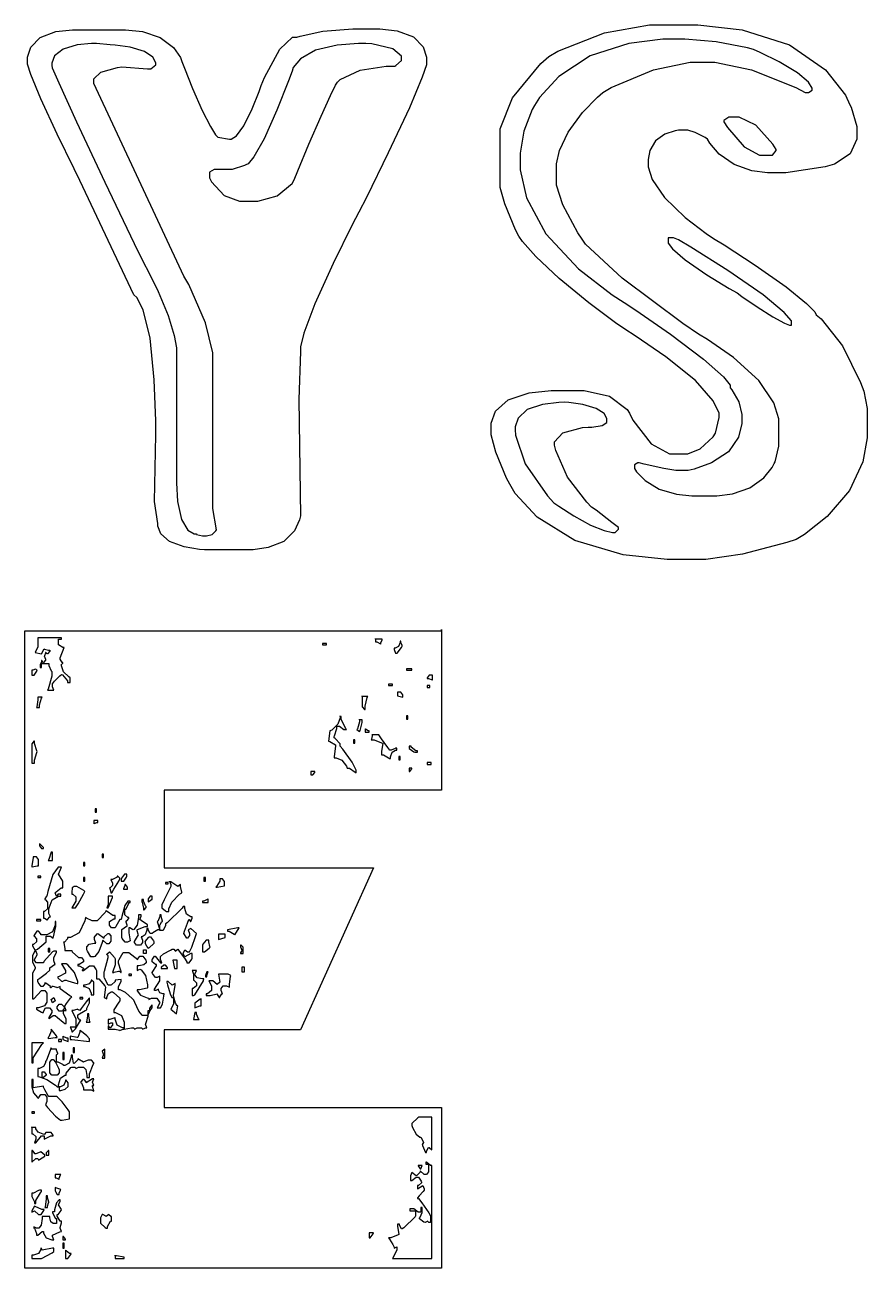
# Model space of a CAD drawing. Extents: x 85 to 270, y 27 to 328.
# Drawn here: x 226.4 to 269.6, y 194.1 to 257.8 of the extents above; entities that cross this region are included whole.
import ezdxf

# ---------------------------------------------------------------- set-up
doc = ezdxf.new("R2010")
doc.units = 0
doc.header["$MEASUREMENT"] = 0

msp = doc.modelspace()

# ---------------------------------------------------------------- linework, layer by layer
at = {"color": 7}
for points in [[(243.769, 257.564), (244.335, 257.564), (244.628, 257.564), (245.511, 257.464), (246.348, 257.163), (246.848, 256.657), (247.015, 256.119), (247.015, 255.94), (247.015, 255.731), (246.796, 255.1), (246.145, 253.529), (245.065, 251.223), (243.939, 248.938), (243.557, 248.179), (243.218, 247.527), (242.24, 245.549), (241.303, 243.479), (240.743, 241.978), (240.558, 241.285), (240.558, 241.053), (240.488, 238.584), (240.558, 232.621), (240.516, 232.424), (240.253, 231.86), (239.707, 231.322), (238.916, 231.001), (238.137, 230.893), (237.878, 230.893), (235.656, 230.893), (235.392, 230.911), (234.61, 231.039), (233.86, 231.313), (233.408, 231.713), (233.256, 232.105), (233.256, 232.234), (233.08, 233.363), (233.15, 236.784), (233.15, 237.487), (233.077, 239.595), (232.864, 241.729), (232.509, 243.18), (232.19, 243.818), (232.022, 243.946), (229.27, 249.803), (228.975, 250.392), (228.107, 252.171), (227.268, 253.983), (226.759, 255.24), (226.59, 255.765), (226.59, 255.94), (226.59, 256.114), (226.748, 256.635), (227.227, 257.131), (228.032, 257.429), (228.881, 257.528), (229.165, 257.528), (231.316, 257.528), (231.603, 257.528), (232.467, 257.429), (233.379, 257.127), (234.054, 256.621), (234.417, 256.097), (234.491, 255.904), (234.623, 255.554), (235.04, 254.51), (235.528, 253.396), (235.955, 252.567), (236.218, 252.148), (236.325, 252.024), (236.926, 251.919), (237.014, 251.919), (237.283, 252.091), (237.67, 252.607), (238.09, 253.467), (238.442, 254.367), (238.548, 254.67), (238.715, 255.084), (239.504, 256.527), (240.162, 257.139), (240.382, 257.139), (240.541, 257.201), (241.705, 257.445), (243.253, 257.564), (243.769, 257.564)], [(259.221, 257.774), (260.174, 257.774), (260.928, 257.774), (263.189, 257.518), (265.62, 256.748), (267.461, 255.469), (268.483, 254.169), (268.71, 253.683), (268.771, 253.551), (269.063, 252.566), (269.063, 252.236), (269.063, 252.166), (269.063, 251.915), (268.719, 251.161), (267.917, 250.64), (267.688, 250.578), (267.44, 250.508), (265.429, 250.19), (264.76, 250.19), (264.492, 250.19), (263.694, 250.297), (262.78, 250.618), (262.016, 251.158), (261.533, 251.714), (261.408, 251.919), (261.293, 251.999), (260.777, 252.268), (260.404, 252.377), (260.28, 252.377), (259.927, 252.377), (259.751, 252.348), (259.237, 252.173), (258.753, 251.827), (258.468, 251.34), (258.374, 250.875), (258.374, 250.719), (258.374, 250.505), (258.585, 249.861), (259.216, 248.925), (260.263, 247.916), (261.348, 247.09), (261.725, 246.838), (262.263, 246.502), (263.861, 245.463), (265.452, 244.352), (266.493, 243.506), (266.911, 243.073), (266.983, 242.923), (267.229, 242.721), (268.332, 241.336), (269.256, 239.457), (269.416, 239.007), (269.592, 238.125), (269.592, 237.031), (269.592, 236.623), (269.367, 235.397), (268.689, 233.923), (267.553, 232.602), (266.38, 231.679), (265.958, 231.422), (265.482, 231.255), (263.211, 230.66), (261.33, 230.4), (260.703, 230.4), (260.103, 230.4), (259.35, 230.4), (257.092, 230.639), (254.622, 231.357), (252.687, 232.558), (251.558, 233.779), (251.284, 234.244), (251.124, 234.553), (250.569, 235.882), (250.332, 236.77), (250.332, 237.067), (250.332, 237.173), (250.332, 237.377), (250.548, 237.987), (251.2, 238.572), (252.28, 238.924), (253.41, 239.043), (253.788, 239.043), (254.67, 239.043), (255.1, 239.043), (256.389, 238.752), (257.306, 238.073), (257.422, 237.878), (257.598, 237.535), (258.536, 236.321), (259.472, 235.796), (259.785, 235.796), (260.21, 235.796), (260.415, 235.796), (261.032, 236.061), (261.699, 236.678), (261.831, 236.854), (262.008, 237.666), (262.008, 237.881), (261.703, 238.522), (260.795, 239.554), (259.284, 240.772), (257.711, 241.846), (257.175, 242.182), (256.705, 242.51), (255.329, 243.532), (253.81, 244.776), (252.615, 245.914), (251.941, 246.673), (251.743, 246.944), (251.583, 247.271), (251.027, 248.616), (250.789, 249.452), (250.789, 249.731), (250.789, 251.919), (250.789, 252.448), (251.419, 254.036), (252.88, 255.8), (253.294, 256.153), (253.744, 256.427), (256.139, 257.374), (258.45, 257.774), (259.221, 257.774)], [(227.824, 255.694), (227.85, 255.579), (228.18, 254.801), (229.089, 252.809), (230.547, 249.721), (232.048, 246.579), (232.551, 245.533), (232.739, 245.186), (233.27, 244.119), (233.79, 242.893), (234.103, 241.858), (234.208, 241.228), (234.208, 241.017), (234.208, 234.633), (234.208, 234.315), (234.273, 233.357), (234.468, 232.442), (234.789, 231.891), (235.121, 231.705), (235.233, 231.705), (235.233, 231.679), (235.549, 231.599), (235.656, 231.599), (235.753, 231.599), (236.047, 231.679), (236.237, 231.863), (236.255, 231.915), (236.079, 233.01), (236.079, 240.454), (236.079, 240.97), (235.708, 242.517), (234.844, 244.475), (234.597, 244.898), (229.975, 254.776), (229.975, 254.882), (229.975, 255.002), (230.341, 255.359), (231.184, 255.597), (231.422, 255.623), (232.727, 255.517), (232.904, 255.517), (233.15, 255.728), (233.15, 255.825), (233.004, 256.112), (232.567, 256.413), (231.84, 256.628), (231.078, 256.735), (230.823, 256.752), (230.117, 256.822), (229.866, 256.822), (229.118, 256.751), (228.402, 256.536), (227.969, 256.183), (227.824, 255.816), (227.824, 255.694)], [(236.854, 250.366), (236.149, 250.366), (235.902, 250.226), (235.902, 249.943), (236.007, 249.741), (236.656, 249.04), (237.44, 248.744), (237.702, 248.744), (238.055, 248.744), (238.384, 248.744), (239.372, 249.014), (240.135, 249.652), (240.242, 249.837), (240.428, 250.293), (240.996, 251.657), (241.617, 253.096), (242.106, 254.158), (242.366, 254.679), (242.465, 254.846), (242.605, 254.978), (243.623, 255.451), (244.951, 255.658), (245.393, 255.658), (245.453, 255.685), (245.746, 255.957), (245.746, 256.046), (245.746, 256.17), (245.291, 256.54), (244.219, 256.796), (243.91, 256.822), (243.543, 256.822), (242.447, 256.737), (241.335, 256.475), (240.566, 256.034), (240.199, 255.583), (240.135, 255.411), (239.948, 254.908), (239.354, 253.406), (238.703, 251.941), (238.176, 251.011), (237.887, 250.657), (237.772, 250.613), (237.692, 250.578), (237.064, 250.366), (236.854, 250.366)], [(251.813, 250.825), (251.813, 250.349), (252.144, 248.921), (253.14, 247.072), (254.803, 245.284), (256.527, 243.946), (257.139, 243.557), (257.74, 243.162), (259.52, 241.933), (261.218, 240.657), (262.234, 239.739), (262.573, 239.323), (262.573, 239.183), (262.669, 239.079), (263.017, 238.47), (263.172, 237.815), (263.172, 237.596), (263.172, 237.362), (263, 236.657), (262.483, 235.904), (261.623, 235.335), (260.727, 235.016), (260.42, 234.95), (259.997, 234.95), (259.792, 234.95), (259.18, 235.052), (258.163, 235.277), (257.917, 235.339), (257.845, 235.339), (257.668, 235.233), (257.668, 235.056), (257.783, 234.885), (258.224, 234.435), (258.943, 233.994), (259.826, 233.732), (260.616, 233.645), (260.879, 233.645), (261.621, 233.645), (261.888, 233.645), (262.691, 233.751), (263.581, 234.064), (264.293, 234.583), (264.723, 235.108), (264.83, 235.303), (264.874, 235.4), (265.077, 236.201), (265.077, 236.467), (265.077, 237.313), (265.077, 237.59), (264.818, 238.419), (264.045, 239.558), (262.755, 240.732), (261.415, 241.661), (260.949, 241.935), (260.146, 242.483), (257.043, 244.793), (255.173, 246.539), (254.988, 246.804), (254.768, 247.13), (254.004, 248.554), (253.683, 249.569), (253.683, 249.907), (253.683, 250.436), (253.683, 250.662), (253.828, 251.336), (254.269, 252.284), (255.007, 253.279), (255.772, 254.074), (256.046, 254.317), (256.487, 254.573), (258.656, 255.478), (260.535, 255.87), (261.162, 255.87), (261.789, 255.87), (263.67, 255.478), (265.941, 254.573), (266.417, 254.317), (266.594, 254.317), (266.77, 254.423), (266.77, 254.526), (266.584, 254.834), (266.025, 255.32), (265.088, 255.878), (264.105, 256.359), (263.772, 256.505), (263.471, 256.594), (261.862, 256.902), (260.251, 257.035), (259.715, 257.035), (259.13, 257.035), (257.379, 256.824), (255.405, 256.188), (253.796, 255.13), (252.807, 254.054), (252.553, 253.647), (252.429, 253.445), (251.998, 252.33), (251.813, 251.201), (251.813, 250.825)], [(262.254, 252.871), (262.254, 252.801), (262.431, 252.519), (263.295, 251.531), (264.076, 251.108), (264.337, 251.108), (264.69, 251.108), (264.75, 251.108), (264.927, 251.346), (264.936, 251.39), (264.768, 251.664), (263.882, 252.629), (263.032, 253.048), (262.749, 253.048), (262.503, 253.048), (262.254, 252.871)], [(259.398, 246.874), (259.398, 246.698), (259.398, 246.601), (259.616, 246.309), (260.274, 245.733), (261.377, 244.977), (262.533, 244.275), (262.926, 244.052), (263.179, 243.869), (263.956, 243.333), (264.768, 242.813), (265.355, 242.5), (265.622, 242.394), (265.712, 242.394), (265.712, 242.465), (265.712, 242.608), (265.348, 243.034), (264.261, 243.942), (262.451, 245.189), (260.563, 246.384), (259.927, 246.768), (259.68, 246.874), (259.398, 246.874)], [(251.567, 237.031), (251.575, 236.766), (252.076, 235.295), (253.214, 233.645), (253.541, 233.292), (253.792, 233.119), (254.566, 232.624), (255.428, 232.15), (256.13, 231.869), (256.544, 231.775), (256.682, 231.775), (256.858, 231.951), (256.858, 232.037), (256.514, 232.292), (255.71, 232.913), (255.481, 233.08), (255.233, 233.328), (254.251, 234.615), (253.638, 235.974), (253.577, 236.255), (253.577, 236.411), (254.004, 236.874), (255.013, 237.147), (255.305, 237.173), (255.483, 237.173), (256.019, 237.249), (256.257, 237.404), (256.257, 237.455), (256.257, 237.526), (256.257, 237.611), (256.118, 237.863), (255.706, 238.131), (255.021, 238.325), (254.309, 238.426), (254.07, 238.442), (253.793, 238.437), (252.964, 238.337), (252.182, 238.069), (251.719, 237.634), (251.567, 237.182), (251.567, 237.031)], [(247.79, 226.8), (247.79, 218.582), (233.575, 218.582), (233.575, 214.595), (244.299, 214.595), (240.558, 206.305), (233.575, 206.305), (233.575, 202.318), (247.79, 202.318), (247.79, 194.098), (226.447, 194.098), (226.447, 226.73), (247.79, 226.73), (247.79, 226.8)], [(227.119, 226.343), (227.119, 225.918), (226.977, 225.637), (227.295, 225.565), (227.435, 225.814), (227.452, 225.796), (227.651, 225.742), (227.718, 225.742), (227.718, 225.698), (227.612, 225.565), (227.578, 225.565), (227.578, 225.583), (227.524, 225.637), (227.506, 225.637), (227.506, 225.593), (227.452, 225.461), (227.435, 225.461), (227.506, 225.285), (227.506, 225.24), (227.4, 225.108), (227.365, 225.108), (227.365, 225.134), (227.312, 225.213), (227.295, 225.213), (227.295, 225.152), (227.233, 224.994), (227.225, 224.966), (227.225, 224.86), (227.295, 224.86), (227.295, 225.072), (227.682, 225.072), (227.682, 224.967), (227.797, 224.685), (227.824, 224.649), (227.824, 224.412), (227.646, 223.759), (227.612, 223.697), (227.93, 223.697), (227.858, 223.873), (227.858, 223.978), (227.858, 224.025), (227.969, 224.164), (228.238, 224.437), (228.317, 224.507), (228.37, 224.491), (228.636, 224.186), (228.636, 224.084), (228.776, 224.084), (228.776, 224.331), (228.696, 224.375), (228.428, 224.645), (228.317, 224.939), (228.317, 225.036), (228.334, 225.036), (228.388, 225.09), (228.388, 225.108), (228.352, 225.108), (228.247, 225.294), (228.247, 225.355), (228.46, 225.884), (228.388, 225.884), (228.177, 226.016), (228.177, 226.06), (228.177, 226.307), (228.317, 226.307), (228.317, 226.377), (227.119, 226.377), (227.119, 226.343)], [(241.689, 226.024), (241.899, 226.024), (241.899, 226.095), (241.689, 226.095), (241.689, 226.024)], [(244.405, 226.343), (244.405, 226.167), (244.475, 226.167), (244.669, 226.078), (244.687, 226.06), (244.687, 226.122), (244.748, 226.281), (244.758, 226.307), (244.405, 226.307), (244.405, 226.343)], [(245.674, 226.201), (245.674, 226.135), (245.594, 225.932), (245.416, 225.848), (245.357, 225.848), (245.357, 225.778), (245.427, 225.601), (245.515, 225.601), (245.736, 225.893), (245.78, 225.954), (245.77, 225.982), (245.71, 226.147), (245.71, 226.201), (245.674, 226.201)], [(226.8, 224.719), (226.8, 224.473), (226.872, 224.473), (226.924, 224.473), (227.065, 224.675), (227.083, 224.719), (227.065, 224.719), (227.013, 224.773), (227.013, 224.79), (226.995, 224.782), (226.848, 224.719), (226.8, 224.719)], [(245.992, 224.719), (246.275, 224.719), (246.275, 224.79), (245.992, 224.79), (245.992, 224.719)], [(247.051, 224.296), (247.121, 224.296), (247.315, 224.236), (247.333, 224.226), (247.333, 224.473), (247.191, 224.473), (247.164, 224.464), (247.051, 224.339), (247.051, 224.296)], [(245.074, 223.944), (245.287, 223.944), (245.287, 224.014), (245.074, 224.014), (245.074, 223.944)], [(245.533, 223.591), (245.533, 223.415), (245.816, 223.344), (245.816, 223.415), (245.816, 223.459), (245.708, 223.591), (245.674, 223.591), (245.533, 223.591)], [(247.051, 223.838), (247.191, 223.838), (247.191, 223.944), (247.051, 223.944), (247.051, 223.838)], [(227.119, 223.344), (227.119, 223.212), (227.057, 222.841), (227.048, 222.815), (227.189, 222.815), (227.189, 222.947), (227.303, 223.282), (227.329, 223.344), (227.119, 223.344)], [(243.733, 223.415), (243.733, 222.885), (243.733, 222.841), (243.84, 222.709), (243.876, 222.709), (243.876, 222.877), (243.989, 223.326), (244.016, 223.379), (243.733, 223.379), (243.733, 223.415)], [(242.605, 222.39), (242.605, 222.282), (242.473, 221.951), (242.164, 221.659), (242.076, 221.615), (242.006, 221.085), (242.066, 221.077), (242.358, 220.9), (242.358, 220.839), (242.288, 220.31), (242.288, 220.24), (242.387, 220.24), (242.689, 220.107), (242.922, 219.799), (242.958, 219.71), (243.072, 219.71), (243.373, 219.508), (243.417, 219.464), (243.417, 219.603), (243.209, 220.019), (242.737, 220.681), (242.605, 220.839), (242.605, 220.945), (242.34, 221.228), (242.288, 221.262), (242.288, 221.332), (242.314, 221.368), (242.429, 221.739), (242.429, 221.861), (242.571, 221.861), (242.781, 221.685), (242.923, 221.685), (242.87, 221.757), (242.641, 222.207), (242.641, 222.356), (242.605, 222.356), (242.605, 222.39)], [(245.992, 222.214), (246.063, 222.214), (246.063, 222.39), (245.992, 222.39), (245.992, 222.214)], [(243.593, 222.214), (243.593, 222.082), (243.479, 221.721), (243.453, 221.685), (243.593, 221.58), (243.619, 221.642), (243.733, 222.046), (243.733, 222.18), (243.593, 222.18), (243.593, 222.214)], [(243.876, 221.721), (243.876, 221.544), (244.086, 221.544), (244.086, 221.615), (244.033, 221.615), (243.902, 221.704), (243.876, 221.721)], [(226.8, 220.909), (226.8, 219.957), (226.942, 219.957), (226.942, 220.107), (227.055, 220.512), (227.083, 220.556), (227.055, 220.6), (226.942, 220.964), (226.942, 221.085), (226.906, 221.085), (226.8, 220.953), (226.8, 220.909)], [(243.276, 220.979), (243.346, 220.979), (243.346, 221.156), (243.276, 221.156), (243.276, 220.979)], [(244.263, 221.438), (244.263, 221.438), (244.201, 221.192), (244.192, 221.156), (244.341, 221.156), (244.712, 221.007), (244.792, 220.979), (244.722, 220.556), (244.722, 220.38), (244.818, 220.38), (245.074, 220.231), (245.11, 220.204), (245.181, 220.204), (245.181, 220.284), (245.259, 220.522), (245.437, 220.627), (245.497, 220.627), (245.497, 220.733), (245.427, 220.733), (245.409, 220.716), (245.211, 220.627), (245.145, 220.627), (245.047, 220.759), (244.712, 221.214), (244.586, 221.404), (244.545, 221.404), (244.263, 221.404), (244.263, 221.438)], [(246.133, 220.839), (246.133, 220.769), (246.133, 220.708), (246.371, 220.54), (246.415, 220.522), (246.556, 220.522), (246.556, 220.592), (246.476, 220.592), (246.239, 220.778), (246.239, 220.839), (246.133, 220.839)], [(245.604, 220.133), (245.674, 220.133), (245.674, 220.31), (245.604, 220.31), (245.604, 220.133)], [(246.133, 219.71), (246.133, 219.534), (246.167, 219.534), (246.275, 219.666), (246.275, 219.71), (246.133, 219.71)], [(247.051, 219.887), (247.261, 219.887), (247.261, 219.993), (247.051, 219.993), (247.051, 219.887)], [(241.088, 219.534), (241.088, 219.358), (241.16, 219.358), (241.194, 219.358), (241.3, 219.49), (241.3, 219.534), (241.088, 219.534)], [(230.047, 217.452), (230.117, 217.452), (230.117, 217.628), (230.047, 217.628), (230.047, 217.452)], [(229.975, 217.029), (229.975, 216.852), (230.002, 216.87), (230.141, 216.922), (230.188, 216.922), (230.188, 217.029), (229.975, 217.029)], [(227.189, 215.83), (227.189, 215.76), (227.197, 215.733), (227.296, 215.583), (227.329, 215.583), (227.401, 215.583), (227.401, 215.645), (227.223, 215.813), (227.189, 215.83)], [(227.788, 215.407), (227.788, 215.407), (227.674, 215.026), (227.648, 214.982), (227.858, 214.982), (227.858, 215.407), (227.788, 215.407)], [(230.4, 215.124), (230.47, 215.124), (230.47, 215.301), (230.4, 215.301), (230.4, 215.124)], [(226.872, 215.124), (226.8, 214.701), (226.8, 214.629), (226.818, 214.647), (227.069, 214.701), (227.153, 214.701), (227.153, 214.982), (227.153, 215.026), (227.047, 215.158), (227.013, 215.158), (226.872, 215.158), (226.872, 215.124)], [(227.471, 212.972), (227.498, 212.963), (227.612, 212.838), (227.612, 212.795), (227.612, 212.549), (227.612, 212.505), (227.453, 212.372), (227.401, 212.372), (227.401, 212.019), (227.453, 212.019), (227.584, 211.931), (227.612, 211.913), (227.612, 211.957), (227.718, 212.09), (227.754, 212.09), (227.682, 212.266), (227.682, 212.442), (227.691, 212.558), (227.85, 212.968), (228.174, 213.148), (228.283, 213.148), (228.283, 213.254), (228.141, 213.254), (228.141, 213.228), (228.087, 213.148), (228.071, 213.148), (228.001, 213.324), (228.045, 213.368), (228.301, 213.571), (228.388, 213.571), (228.388, 213.924), (228.177, 214.277), (228.317, 214.629), (228.247, 214.629), (228.156, 214.629), (227.885, 214.26), (227.622, 213.396), (227.578, 213.148), (227.55, 213.148), (227.471, 213.016), (227.471, 212.972)], [(229.446, 214.701), (229.518, 214.701), (229.518, 214.878), (229.446, 214.878), (229.446, 214.701)], [(227.119, 214.1), (227.259, 214.1), (227.259, 214.172), (227.119, 214.172), (227.119, 214.1)], [(229.446, 213.924), (229.518, 213.924), (229.518, 214.1), (229.446, 214.1), (229.446, 213.924)], [(231.176, 214.172), (231.176, 214.128), (230.936, 213.996), (230.857, 213.996), (230.929, 213.819), (230.929, 213.747), (230.929, 213.703), (230.821, 213.571), (230.787, 213.571), (230.795, 213.545), (230.857, 213.379), (230.857, 213.324), (230.894, 213.324), (231.007, 213.506), (231.254, 213.916), (231.316, 214.03), (231.316, 214.066), (231.21, 214.172), (231.176, 214.172)], [(231.386, 214.03), (231.386, 213.924), (231.458, 213.924), (231.51, 213.924), (231.651, 214.128), (231.669, 214.172), (231.669, 214.277), (231.599, 214.277), (231.545, 214.277), (231.404, 214.074), (231.386, 214.03)], [(235.62, 213.924), (235.692, 213.924), (235.692, 214.1), (235.62, 214.1), (235.62, 213.924)], [(236.431, 214.03), (236.431, 213.925), (236.255, 213.651), (236.221, 213.607), (236.291, 213.607), (236.678, 213.677), (236.678, 213.854), (236.678, 213.898), (236.572, 214.03), (236.538, 214.03), (236.431, 214.03)], [(228.847, 213.254), (228.899, 213.254), (229.059, 213.122), (229.059, 213.078), (229.059, 212.901), (228.847, 212.549), (228.989, 212.549), (229.034, 212.549), (229.173, 212.761), (229.446, 213.254), (229.518, 213.395), (229.474, 213.439), (229.11, 213.643), (228.989, 213.643), (228.968, 213.65), (228.877, 213.568), (228.847, 213.333), (228.847, 213.254)], [(231.563, 213.747), (231.563, 213.687), (231.501, 213.528), (231.492, 213.501), (231.705, 213.501), (231.705, 213.571), (231.705, 213.615), (231.597, 213.747), (231.563, 213.747)], [(233.856, 213.924), (233.928, 213.747), (233.928, 213.643), (233.848, 213.502), (233.577, 212.959), (233.469, 212.704), (233.469, 212.619), (233.469, 212.558), (233.644, 212.39), (233.679, 212.372), (233.821, 212.372), (233.821, 212.492), (233.984, 212.849), (234.375, 213.246), (234.491, 213.324), (234.482, 213.352), (234.421, 213.65), (234.421, 213.747), (234.28, 213.643), (233.928, 213.89), (233.856, 213.89), (233.856, 213.924)], [(233.645, 213.783), (233.785, 213.783), (233.785, 213.854), (233.645, 213.854), (233.645, 213.783)], [(231.069, 211.526), (230.929, 211.526), (230.893, 211.526), (230.787, 211.659), (230.787, 211.703), (230.787, 211.807), (230.787, 211.851), (230.998, 211.983), (231.069, 211.983), (231.069, 212.16), (230.954, 212.16), (230.663, 212.364), (230.61, 212.408), (230.557, 212.32), (230.148, 211.879), (230.011, 211.879), (229.895, 211.879), (229.605, 212.029), (229.552, 212.055), (229.517, 211.879), (229.225, 211.279), (228.783, 211.031), (228.636, 211.031), (228.636, 210.971), (228.476, 210.785), (228.424, 210.785), (228.44, 210.759), (228.494, 210.461), (228.494, 210.362), (228.847, 210.362), (228.873, 210.301), (229.197, 210.009), (229.306, 210.009), (229.34, 210.009), (229.446, 209.877), (229.446, 209.833), (229.446, 209.788), (229.235, 209.656), (229.165, 209.656), (229.165, 209.586), (229.235, 209.586), (229.446, 209.454), (229.446, 209.41), (229.428, 209.41), (229.376, 209.356), (229.376, 209.338), (229.446, 209.338), (229.765, 209.586), (229.905, 209.586), (229.957, 209.586), (230.099, 209.382), (230.117, 209.338), (230.117, 208.915), (230.232, 208.915), (230.54, 208.563), (230.576, 208.492), (230.504, 207.963), (230.646, 207.892), (230.646, 207.957), (230.721, 208.148), (230.876, 208.245), (230.929, 208.245), (230.989, 208.219), (231.307, 207.928), (231.316, 207.892), (231.316, 207.786), (231.262, 207.725), (230.999, 207.322), (230.999, 207.187), (231.098, 207.187), (231.396, 207.032), (231.528, 206.699), (231.528, 206.587), (231.528, 206.339), (231.915, 206.411), (231.987, 206.411), (232.004, 206.411), (232.058, 206.357), (232.058, 206.339), (232.198, 206.411), (232.41, 206.411), (232.427, 206.411), (232.481, 206.357), (232.481, 206.339), (232.507, 206.357), (232.646, 206.411), (232.693, 206.411), (232.621, 206.587), (232.647, 206.631), (232.763, 206.995), (232.763, 207.117), (232.763, 207.293), (232.833, 207.293), (232.833, 207.231), (232.727, 207.045), (232.693, 207.045), (232.481, 207.045), (232.453, 207.054), (232.29, 207.263), (232.074, 207.699), (232.022, 207.822), (231.942, 207.91), (231.594, 208.219), (231.333, 208.351), (231.246, 208.351), (231.246, 208.528), (231.386, 208.774), (231.386, 208.88), (231.069, 208.844), (231.069, 208.784), (230.892, 208.616), (230.857, 208.598), (230.787, 208.598), (230.715, 208.598), (230.531, 208.951), (230.504, 209.021), (230.504, 209.267), (230.522, 209.303), (230.707, 210.009), (230.717, 210.115), (230.699, 210.115), (230.646, 210.169), (230.646, 210.185), (230.787, 210.292), (230.787, 210.292), (231.042, 210), (231.069, 209.939), (231.069, 209.762), (231.069, 209.63), (230.955, 209.287), (230.929, 209.233), (230.999, 209.233), (231.016, 209.251), (231.24, 209.303), (231.316, 209.303), (231.316, 209.287), (231.369, 209.233), (231.386, 209.233), (231.386, 209.303), (231.36, 209.348), (231.246, 209.711), (231.246, 209.833), (231.28, 209.904), (231.491, 210.256), (231.563, 210.256), (231.775, 210.256), (232.234, 209.903), (232.234, 209.947), (232.339, 210.079), (232.374, 210.079), (232.445, 210.079), (232.497, 210.079), (232.639, 209.877), (232.657, 209.833), (232.657, 209.762), (232.657, 209.731), (232.547, 209.635), (232.285, 209.586), (232.198, 209.586), (232.198, 209.338), (232.34, 209.41), (232.4, 209.383), (232.625, 209.092), (232.727, 208.616), (232.727, 208.456), (232.709, 208.439), (232.325, 208.351), (232.198, 208.351), (232.206, 208.299), (232.379, 208.087), (232.709, 207.945), (232.797, 207.927), (232.797, 207.856), (232.94, 207.927), (233.15, 207.927), (233.203, 207.927), (233.345, 207.724), (233.363, 207.68), (233.222, 207.433), (233.363, 207.433), (233.396, 207.433), (233.495, 207.615), (233.565, 208.025), (233.575, 208.139), (233.518, 208.139), (233.353, 208.197), (233.292, 208.339), (233.292, 208.385), (233.15, 208.315), (233.08, 208.315), (233.08, 208.385), (233.363, 208.808), (233.363, 209.057), (233.222, 208.985), (233.186, 208.985), (233.132, 208.985), (232.992, 209.189), (232.974, 209.233), (233.186, 209.586), (233.186, 209.656), (233.132, 209.656), (232.974, 209.788), (232.974, 209.833), (232.974, 209.903), (232.982, 209.93), (233.081, 210.079), (233.116, 210.079), (233.398, 209.726), (233.469, 209.726), (233.398, 209.903), (233.398, 210.009), (233.398, 210.056), (233.551, 210.195), (233.9, 210.388), (233.998, 210.432), (234.068, 210.432), (234.085, 210.432), (234.138, 210.353), (234.138, 210.326), (234.28, 210.432), (234.359, 210.336), (234.628, 209.974), (234.738, 209.788), (234.738, 209.726), (234.81, 209.726), (234.862, 209.726), (235.002, 209.929), (235.02, 209.973), (235.02, 210.22), (234.95, 210.22), (234.633, 210.043), (234.561, 210.22), (234.633, 210.396), (234.774, 210.292), (234.844, 210.292), (234.883, 210.292), (234.998, 210.53), (235.188, 211.085), (235.233, 211.244), (234.95, 211.49), (234.81, 211.42), (234.88, 211.244), (234.88, 211.173), (234.88, 211.129), (234.772, 210.997), (234.738, 210.997), (234.597, 211.244), (234.632, 211.359), (234.778, 211.769), (234.854, 211.949), (234.88, 211.949), (234.88, 211.923), (234.932, 211.843), (234.95, 211.843), (235.02, 212.019), (235.02, 212.09), (234.949, 212.09), (234.734, 212.222), (234.633, 212.52), (234.633, 212.619), (234.561, 212.619), (234.508, 212.531), (233.741, 211.791), (233.645, 211.737), (233.645, 211.649), (233.537, 211.384), (233.503, 211.384), (233.363, 211.384), (233.363, 211.667), (233.371, 211.694), (233.47, 211.843), (233.503, 211.843), (233.493, 211.871), (233.433, 212.115), (233.433, 212.196), (233.363, 212.196), (233.363, 212.108), (233.256, 211.843), (233.222, 211.843), (233.363, 211.42), (233.265, 211.42), (233.008, 211.271), (232.974, 211.244), (232.904, 211.244), (232.868, 211.244), (232.763, 211.43), (232.763, 211.49), (232.693, 211.49), (232.693, 211.412), (232.617, 211.173), (232.461, 211.067), (232.41, 211.067), (232.481, 210.891), (232.481, 210.821), (232.481, 210.777), (232.374, 210.644), (232.34, 210.644), (232.198, 210.644), (232.162, 210.644), (232.058, 210.777), (232.058, 210.821), (232.268, 211.173), (232.259, 211.2), (232.198, 211.365), (232.198, 211.42), (232.224, 211.448), (232.601, 211.596), (232.727, 211.596), (232.727, 211.685), (232.4, 211.905), (232.34, 211.949), (232.41, 212.126), (232.41, 212.196), (232.268, 212.196), (232.268, 212.064), (232.194, 211.662), (232.031, 211.438), (231.987, 211.42), (231.96, 211.438), (231.821, 211.526), (231.775, 211.526), (231.775, 211.278), (231.845, 210.855), (231.705, 210.785), (231.635, 210.785), (231.581, 210.785), (231.439, 210.987), (231.422, 211.031), (231.422, 211.384), (231.422, 211.446), (231.661, 211.605), (231.705, 211.631), (231.695, 211.659), (231.635, 211.824), (231.635, 211.879), (231.669, 211.879), (231.775, 212.011), (231.775, 212.055), (231.721, 212.055), (231.563, 212.188), (231.563, 212.232), (231.563, 212.478), (231.615, 212.478), (231.765, 212.771), (231.775, 212.831), (231.845, 212.831), (231.845, 212.901), (231.775, 212.901), (231.723, 212.901), (231.567, 212.664), (231.413, 212.109), (231.386, 211.949), (231.307, 211.949), (231.104, 211.596), (231.069, 211.526)], [(230.717, 213.148), (230.717, 212.725), (230.646, 212.549), (230.717, 212.549), (230.929, 213.078), (230.929, 213.148), (230.717, 213.148)], [(232.445, 212.972), (232.445, 212.865), (232.453, 212.839), (232.517, 212.542), (232.517, 212.442), (232.551, 212.442), (232.657, 212.575), (232.657, 212.619), (232.629, 212.655), (232.517, 212.893), (232.517, 212.972), (232.445, 212.972)], [(232.763, 212.972), (232.763, 212.865), (232.789, 212.883), (232.927, 212.972), (232.974, 212.972), (232.974, 213.148), (232.904, 213.148), (232.868, 213.148), (232.763, 213.016), (232.763, 212.972)], [(235.549, 212.901), (235.549, 212.831), (235.832, 212.831), (235.832, 213.008), (235.814, 212.991), (235.616, 212.901), (235.549, 212.901)], [(228.001, 211.773), (228.001, 211.659), (227.868, 211.315), (227.571, 211.173), (227.471, 211.173), (227.259, 211.173), (227.259, 211.218), (227.153, 211.35), (227.119, 211.35), (227.065, 211.35), (226.923, 211.146), (226.906, 211.102), (226.932, 211.093), (227.048, 210.968), (227.048, 210.925), (227.048, 210.855), (227.048, 210.811), (226.888, 210.679), (226.836, 210.679), (226.836, 210.608), (226.977, 210.362), (226.836, 210.115), (226.836, 209.762), (226.977, 209.514), (226.977, 209.444), (226.836, 209.197), (226.836, 207.892), (226.906, 207.892), (227.295, 208.315), (227.435, 208.315), (227.47, 208.315), (227.578, 208.183), (227.578, 208.139), (227.578, 207.786), (227.578, 207.723), (227.445, 207.531), (227.148, 207.433), (227.048, 207.433), (227.048, 207.363), (227.048, 207.363), (227.303, 207.214), (227.329, 207.187), (227.401, 207.187), (227.401, 207.249), (227.506, 207.433), (227.542, 207.433), (227.682, 207.433), (227.709, 207.425), (227.824, 207.3), (227.824, 207.257), (227.824, 207.187), (227.682, 206.94), (227.682, 206.868), (227.709, 206.896), (227.9, 207.045), (227.965, 207.045), (228.003, 207.045), (228.123, 206.94), (228.414, 206.693), (228.494, 206.622), (228.564, 206.622), (228.564, 206.868), (228.424, 207.117), (228.424, 207.293), (228.564, 207.293), (228.494, 207.469), (228.494, 207.516), (228.577, 207.655), (228.785, 207.928), (228.847, 207.998), (228.749, 208.043), (228.247, 208.406), (228.247, 208.528), (228.107, 208.456), (228.089, 208.474), (227.89, 208.528), (227.824, 208.528), (227.824, 208.51), (227.77, 208.456), (227.754, 208.456), (227.754, 208.518), (227.516, 208.686), (227.471, 208.704), (227.471, 208.66), (227.364, 208.528), (227.329, 208.528), (227.276, 208.528), (227.135, 208.73), (227.119, 208.774), (227.119, 208.88), (227.215, 208.942), (227.562, 209.199), (227.718, 209.357), (227.718, 209.41), (227.718, 209.471), (227.957, 209.648), (228.001, 209.656), (227.93, 209.833), (227.93, 210.009), (228.071, 210.256), (228.071, 210.326), (227.93, 210.326), (227.868, 210.3), (227.427, 209.798), (227.401, 209.726), (227.083, 209.726), (227.047, 209.726), (226.942, 209.859), (226.942, 209.903), (227.083, 210.149), (227.073, 210.177), (227.013, 210.342), (227.013, 210.396), (227.101, 210.44), (227.542, 210.804), (227.542, 210.925), (227.542, 211.102), (227.754, 211.102), (227.894, 210.997), (228.035, 211.596), (228.035, 211.843), (228.001, 211.843), (228.001, 211.773)], [(227.048, 211.879), (227.259, 211.879), (227.259, 211.949), (227.048, 211.949), (227.048, 211.879)], [(236.82, 211.42), (236.82, 211.35), (236.916, 211.35), (237.171, 211.2), (237.207, 211.173), (237.419, 211.526), (237.349, 211.526), (236.82, 211.42)], [(230.188, 211.244), (230.504, 210.997), (230.504, 211.059), (230.681, 211.227), (230.717, 211.244), (230.743, 211.235), (230.857, 211.11), (230.857, 211.067), (230.857, 210.891), (230.857, 210.847), (230.751, 210.715), (230.717, 210.715), (230.646, 210.715), (230.434, 210.891), (230.407, 210.768), (230.244, 210.309), (230.028, 210.061), (229.975, 210.043), (229.905, 210.043), (229.833, 210.043), (229.649, 210.336), (229.622, 210.396), (229.622, 210.502), (229.622, 210.55), (229.733, 210.692), (229.993, 210.749), (230.081, 210.749), (230.011, 210.925), (230.011, 211.031), (230.005, 211.037), (230.152, 211.227), (230.188, 211.244)], [(232.833, 211.067), (232.886, 211.067), (233.028, 210.865), (233.046, 210.821), (233.046, 210.733), (232.807, 210.504), (232.763, 210.468), (232.621, 210.715), (232.621, 210.785), (232.611, 210.821), (232.789, 211.051), (232.833, 211.067)], [(235.549, 210.644), (235.549, 210.292), (235.646, 210.292), (235.884, 210.494), (235.938, 210.538), (235.92, 210.566), (235.868, 210.809), (235.868, 210.891), (235.796, 210.891), (235.734, 210.891), (235.566, 210.688), (235.549, 210.644)], [(236.361, 211.173), (236.361, 210.925), (236.714, 211.031), (236.714, 211.208), (236.361, 211.208), (236.361, 211.173)], [(227.648, 210.292), (227.718, 210.292), (227.718, 210.468), (227.648, 210.468), (227.648, 210.292)], [(232.517, 210.396), (232.657, 210.396), (232.657, 210.22), (232.517, 210.22), (232.517, 210.396)], [(237.49, 210.644), (237.49, 210.572), (237.498, 210.546), (237.56, 210.381), (237.56, 210.326), (237.542, 210.326), (237.49, 210.247), (237.49, 210.22), (237.632, 210.22), (237.632, 210.502), (237.632, 210.538), (237.524, 210.644), (237.49, 210.644)], [(228.317, 209.69), (228.53, 209.338), (228.53, 209.267), (228.53, 209.207), (228.202, 209.03), (228.141, 209.021), (228.141, 208.96), (228.317, 208.802), (228.353, 208.774), (228.494, 208.844), (228.564, 208.844), (228.652, 208.818), (228.983, 208.718), (229.12, 208.668), (229.165, 208.668), (229.155, 208.774), (228.983, 209.246), (228.652, 209.63), (228.564, 209.69), (228.317, 209.69)], [(233.433, 209.444), (233.751, 209.444), (233.751, 209.488), (233.644, 209.62), (233.609, 209.62), (233.573, 209.612), (233.433, 209.487), (233.433, 209.444)], [(234.032, 209.867), (234.104, 209.444), (234.244, 209.444), (234.244, 209.867), (234.032, 209.867)], [(237.56, 209.267), (237.702, 209.267), (237.702, 209.514), (237.56, 209.514), (237.56, 209.267)], [(231.775, 209.091), (231.915, 209.091), (231.915, 209.161), (231.775, 209.161), (231.775, 209.091)], [(235.02, 209.338), (235.029, 209.312), (235.09, 209.146), (235.09, 209.091), (235.09, 208.844), (235.117, 208.836), (235.233, 208.711), (235.233, 208.668), (235.233, 208.598), (235.233, 208.554), (235.073, 208.421), (235.02, 208.421), (235.02, 208.069), (235.09, 208.069), (235.152, 208.104), (235.593, 208.81), (235.62, 208.915), (235.531, 208.915), (235.271, 208.972), (235.162, 209.115), (235.162, 209.161), (235.233, 209.338), (235.02, 209.338)], [(235.762, 209.267), (235.692, 209.091), (235.692, 209.021), (235.762, 209.021), (235.762, 209.083), (235.822, 209.241), (235.832, 209.267), (235.762, 209.267)], [(236.361, 209.161), (236.431, 208.738), (236.291, 208.632), (236.079, 208.808), (235.868, 208.808), (236.008, 208.562), (236.008, 208.385), (236.008, 208.325), (235.796, 208.139), (235.726, 208.139), (235.726, 208.069), (235.938, 208.069), (236.291, 208.139), (236.299, 208.113), (236.398, 207.963), (236.431, 207.963), (236.44, 207.99), (236.539, 208.139), (236.573, 208.139), (236.502, 208.315), (236.502, 208.385), (236.51, 208.413), (236.609, 208.562), (236.644, 208.562), (236.784, 208.562), (236.926, 208.492), (236.926, 208.642), (236.987, 209.039), (236.996, 209.091), (236.854, 209.161), (236.361, 209.161)], [(229.835, 208.844), (229.835, 208.798), (229.733, 208.656), (229.518, 208.598), (229.446, 208.598), (229.446, 208.528), (229.518, 208.528), (229.733, 208.421), (229.835, 208.183), (229.835, 208.103), (229.975, 208.103), (229.975, 208.704), (229.975, 208.74), (229.869, 208.844), (229.835, 208.844)], [(233.715, 208.738), (233.75, 208.606), (233.896, 208.153), (233.972, 207.963), (233.998, 207.963), (234.068, 207.963), (234.068, 207.61), (233.928, 207.363), (234.208, 207.117), (234.28, 207.54), (234.25, 207.54), (234.16, 207.672), (234.076, 207.981), (234.068, 208.069), (234.138, 208.598), (234.138, 208.668), (233.998, 208.598), (233.785, 208.774), (233.715, 208.774), (233.715, 208.738)], [(227.93, 207.963), (228.001, 207.786), (227.858, 207.68), (227.788, 207.856), (227.93, 207.963)], [(228.247, 207.61), (228.317, 207.61), (228.344, 207.602), (228.46, 207.476), (228.46, 207.433), (228.46, 207.389), (228.352, 207.257), (228.317, 207.257), (228.247, 207.257), (228.211, 207.257), (228.107, 207.389), (228.107, 207.433), (228.107, 207.477), (228.211, 207.61), (228.247, 207.61)], [(229.27, 207.293), (229.129, 207.363), (229.111, 207.347), (228.913, 207.293), (228.847, 207.293), (229.059, 206.868), (229.059, 206.445), (228.776, 206.445), (228.785, 206.419), (228.847, 206.254), (228.847, 206.199), (228.894, 206.199), (229.035, 206.354), (229.252, 206.702), (229.306, 206.798), (229.27, 206.798), (229.165, 206.93), (229.165, 206.974), (229.165, 207.063), (229.543, 207.301), (229.622, 207.327), (229.622, 207.415), (229.737, 207.646), (229.765, 207.68), (229.765, 207.927), (229.747, 207.918), (229.582, 207.742), (229.332, 207.391), (229.27, 207.293)], [(229.27, 207.892), (229.412, 207.892), (229.412, 207.963), (229.27, 207.963), (229.27, 207.892)], [(235.162, 207.61), (235.162, 207.433), (235.188, 207.451), (235.406, 207.54), (235.479, 207.54), (235.479, 207.892), (235.426, 207.866), (235.162, 207.675), (235.162, 207.61)], [(229.658, 207.117), (229.658, 207.01), (229.596, 206.71), (229.588, 206.692), (229.799, 206.692), (229.781, 206.72), (229.729, 207.017), (229.729, 207.117), (229.658, 207.117)], [(232.833, 207.363), (232.833, 207.293), (232.868, 207.293), (232.974, 207.425), (232.974, 207.469), (232.974, 207.574), (232.948, 207.566), (232.833, 207.414), (232.833, 207.363)], [(235.162, 207.187), (235.09, 206.834), (235.373, 206.834), (235.345, 206.87), (235.233, 207.108), (235.233, 207.187), (235.162, 207.187)], [(227.788, 206.339), (227.788, 206.235), (227.674, 205.952), (227.648, 205.916), (227.648, 205.846), (227.664, 205.864), (227.995, 205.916), (228.107, 205.916), (228.071, 205.988), (227.788, 206.339), (227.788, 206.339)], [(230.717, 206.834), (230.717, 206.587), (230.857, 206.658), (230.929, 206.658), (230.929, 206.587), (230.929, 206.543), (230.821, 206.411), (230.787, 206.411), (230.787, 206.437), (230.733, 206.515), (230.717, 206.515), (230.717, 206.339), (230.999, 206.339), (231.078, 206.339), (231.289, 206.279), (231.316, 206.269), (231.342, 206.287), (231.482, 206.339), (231.528, 206.339), (231.528, 206.411), (231.44, 206.411), (231.178, 206.543), (231.069, 206.841), (231.069, 206.94), (231.051, 206.922), (230.799, 206.834), (230.717, 206.834)], [(228.177, 205.705), (228.317, 205.705), (228.317, 205.81), (228.177, 205.81), (228.177, 205.705)], [(228.388, 205.986), (228.388, 205.81), (228.67, 205.705), (228.67, 205.882), (228.599, 205.882), (228.406, 205.97), (228.388, 205.986)], [(229.27, 206.269), (229.27, 206.181), (229.164, 205.916), (229.129, 205.916), (228.776, 205.986), (228.776, 205.81), (228.847, 205.81), (229.765, 205.705), (229.765, 205.81), (229.755, 205.838), (229.622, 206), (229.348, 206.217), (229.27, 206.269)], [(226.8, 205.633), (226.8, 204.611), (226.872, 204.611), (226.872, 204.868), (227.313, 205.555), (227.401, 205.633), (226.8, 205.633)], [(227.788, 205.387), (227.788, 205.387), (227.55, 204.753), (227.506, 204.681), (227.506, 204.618), (227.404, 204.427), (227.189, 204.329), (227.119, 204.329), (227.119, 203.906), (227.189, 203.897), (227.572, 203.761), (228.009, 203.465), (228.107, 203.376), (228.177, 203.376), (228.177, 203.492), (228.278, 203.835), (228.492, 203.976), (228.564, 203.976), (228.564, 204.082), (228.802, 204.373), (228.847, 204.399), (228.989, 204.399), (229.005, 204.399), (229.059, 204.347), (229.059, 204.329), (229.199, 204.399), (229.412, 204.399), (229.45, 204.399), (229.569, 204.266), (229.622, 203.969), (229.622, 203.87), (229.765, 203.87), (229.765, 204.046), (229.939, 204.531), (229.975, 204.575), (229.975, 204.619), (229.869, 204.752), (229.835, 204.752), (229.765, 204.752), (229.684, 204.752), (229.472, 204.665), (229.446, 204.647), (229.165, 204.823), (229.165, 204.761), (228.987, 204.593), (228.953, 204.575), (228.935, 204.603), (228.883, 204.9), (228.883, 205), (228.812, 205), (228.812, 204.9), (228.71, 204.603), (228.495, 204.471), (228.424, 204.471), (228.424, 204.515), (228.159, 204.647), (228.071, 204.647), (228.071, 205), (228.071, 205.018), (228.123, 205.07), (228.141, 205.07), (228.132, 205.098), (228.071, 205.263), (228.071, 205.317), (227.788, 205.317), (227.788, 205.387)], [(228.388, 204.788), (228.46, 204.788), (228.46, 205.14), (228.388, 205.14), (228.388, 204.788)], [(228.917, 205.14), (228.989, 205.14), (228.989, 205.387), (228.917, 205.387), (228.917, 205.14)], [(230.4, 205.21), (230.47, 205.034), (230.4, 204.858), (230.54, 204.858), (230.54, 205.317), (230.4, 205.21)], [(227.858, 204.788), (227.896, 204.788), (228.009, 204.655), (228.176, 204.347), (228.211, 204.258), (228.211, 204.152), (228.211, 204.108), (228.105, 203.976), (228.071, 203.976), (227.858, 203.976), (227.823, 203.976), (227.718, 204.108), (227.718, 204.152), (227.718, 204.611), (227.718, 204.655), (227.823, 204.788), (227.858, 204.788)], [(226.8, 203.729), (226.8, 203.483), (226.8, 203.379), (226.883, 203.068), (227.091, 202.839), (227.153, 202.811), (227.161, 202.839), (227.261, 202.988), (227.295, 202.988), (227.435, 202.988), (227.47, 202.988), (227.578, 202.855), (227.578, 202.811), (227.578, 202.635), (227.506, 202.458), (227.602, 202.326), (228.009, 201.873), (228.267, 201.683), (228.353, 201.683), (228.74, 201.753), (228.74, 202.106), (228.67, 202.212), (228.366, 202.614), (228.115, 202.857), (228.071, 202.883), (227.682, 202.883), (227.628, 202.953), (227.462, 203.226), (227.401, 203.367), (227.401, 203.412), (226.872, 203.34), (226.872, 203.765), (226.8, 203.765), (226.8, 203.729)], [(227.329, 204.152), (227.401, 204.152), (227.435, 204.152), (227.542, 204.02), (227.542, 203.976), (227.401, 203.87), (227.329, 203.87), (227.329, 204.152)], [(229.588, 203.589), (229.588, 203.633), (229.481, 203.765), (229.446, 203.765), (229.41, 203.765), (229.306, 203.633), (229.306, 203.589), (229.34, 203.589), (229.446, 203.324), (229.446, 203.236), (229.835, 203.236), (229.975, 203.164), (229.975, 203.2), (229.966, 203.228), (229.905, 203.393), (229.905, 203.447), (229.975, 203.447), (229.905, 203.623), (229.975, 203.799), (229.905, 203.799), (229.588, 203.589)], [(228.53, 203.729), (228.53, 203.666), (228.45, 203.474), (228.27, 203.376), (228.211, 203.376), (228.211, 203.2), (228.288, 203.2), (228.52, 203.258), (228.661, 203.402), (228.67, 203.447), (228.67, 203.553), (228.67, 203.597), (228.564, 203.729), (228.53, 203.729)], [(226.8, 202.035), (226.942, 202.035), (226.942, 202.106), (226.8, 202.106), (226.8, 202.035)], [(226.8, 201.33), (226.8, 200.977), (226.853, 200.977), (227.013, 200.845), (227.013, 200.801), (227.013, 200.695), (226.942, 200.518), (227.013, 200.518), (227.295, 200.871), (227.435, 200.871), (227.435, 200.695), (227.462, 200.722), (227.785, 200.871), (227.894, 200.871), (227.894, 200.915), (227.788, 201.047), (227.754, 201.047), (227.542, 201.047), (227.524, 201.047), (227.471, 200.969), (227.471, 200.943), (227.391, 200.952), (227.122, 201.067), (227.013, 201.239), (227.013, 201.296), (226.8, 201.296), (226.8, 201.33)], [(246.275, 201.4), (246.309, 201.304), (246.49, 200.957), (246.672, 200.801), (246.732, 200.801), (246.874, 200.554), (246.874, 200.528), (246.82, 200.448), (246.804, 200.448), (246.82, 200.378), (246.965, 200.025), (247.015, 200.025), (247.015, 200.087), (247.121, 200.272), (247.157, 200.272), (247.297, 200.165), (247.297, 201.825), (246.628, 201.825), (246.574, 201.798), (246.275, 201.501), (246.275, 201.4)], [(226.8, 200.131), (226.8, 199.532), (227.013, 199.708), (227.083, 199.708), (227.099, 199.708), (227.153, 199.654), (227.153, 199.636), (227.205, 199.654), (227.471, 199.828), (227.471, 199.885), (227.259, 200.061), (227.232, 200.043), (227.014, 199.955), (226.942, 199.955), (226.942, 199.999), (226.835, 200.131), (226.8, 200.131)], [(227.542, 199.955), (227.542, 199.885), (227.682, 199.885), (227.682, 200.131), (227.664, 200.123), (227.542, 199.997), (227.542, 199.955)], [(246.98, 199.496), (246.98, 199.426), (247.121, 199.426), (247.121, 199.073), (247.121, 199.029), (247.015, 198.896), (246.98, 198.896), (246.908, 198.896), (246.698, 199.073), (246.698, 199.012), (246.52, 198.844), (246.485, 198.826), (246.275, 199.003), (246.203, 198.826), (246.203, 198.578), (246.275, 198.578), (246.485, 198.754), (246.556, 198.754), (246.608, 198.754), (246.75, 198.552), (246.768, 198.508), (246.768, 198.464), (246.608, 198.331), (246.556, 198.331), (246.556, 198.155), (246.838, 198.331), (246.908, 198.155), (246.908, 198.085), (246.847, 198.024), (246.639, 197.794), (246.556, 197.695), (246.556, 197.662), (246.612, 197.662), (246.786, 197.447), (247.139, 196.93), (247.227, 196.78), (247.227, 196.427), (247.157, 196.427), (247.139, 196.427), (247.085, 196.481), (247.085, 196.497), (246.944, 196.427), (246.891, 196.445), (246.662, 196.617), (246.662, 196.674), (246.688, 196.71), (246.804, 196.948), (246.804, 197.026), (246.804, 197.203), (246.732, 197.203), (246.732, 196.956), (246.592, 196.956), (246.379, 197.133), (246.169, 197.133), (246.169, 197.026), (246.451, 197.026), (246.451, 196.78), (246.433, 196.719), (245.868, 196.162), (245.78, 196.108), (245.744, 196.108), (245.64, 196.295), (245.64, 196.357), (245.533, 196.357), (245.533, 196.251), (245.604, 195.828), (245.568, 195.801), (245.197, 195.651), (245.074, 195.651), (245.127, 195.581), (245.295, 195.308), (245.357, 195.169), (245.357, 195.122), (245.497, 195.192), (245.497, 195.016), (245.287, 194.593), (247.297, 194.593), (247.297, 199.355), (247.226, 199.355), (247.041, 199.505), (247.015, 199.532), (246.98, 199.532), (246.98, 199.496)], [(246.592, 199.355), (246.6, 199.329), (246.699, 199.179), (246.732, 199.179), (246.804, 199.355), (246.592, 199.355)], [(228.001, 198.896), (228.001, 198.72), (228.053, 198.72), (228.194, 198.659), (228.211, 198.65), (228.211, 198.712), (228.273, 198.87), (228.283, 198.896), (228.001, 198.896)], [(226.8, 197.944), (226.8, 197.768), (226.827, 197.733), (226.942, 197.495), (226.942, 197.415), (227.013, 197.415), (227.013, 197.565), (227.251, 197.962), (227.295, 198.015), (227.295, 198.085), (227.189, 198.085), (227.153, 198.068), (226.888, 197.944), (226.8, 197.944)], [(228.001, 198.225), (228.001, 198.049), (228.009, 198.023), (228.108, 197.872), (228.141, 197.872), (228.211, 197.872), (228.211, 197.934), (228.273, 198.094), (228.283, 198.121), (228.283, 198.121), (228.027, 198.209), (228.001, 198.225)], [(227.858, 196.99), (227.867, 196.938), (228.02, 196.638), (228.071, 196.638), (228.071, 196.391), (227.93, 196.391), (227.893, 196.391), (227.784, 196.475), (227.718, 196.678), (227.718, 196.744), (227.329, 196.744), (227.329, 196.634), (227.276, 196.3), (227.157, 196.144), (227.119, 196.144), (227.048, 196.144), (226.906, 196.215), (226.906, 196.144), (226.941, 196.144), (227.048, 195.88), (227.048, 195.792), (227.119, 195.792), (227.329, 195.968), (227.401, 195.968), (227.401, 195.889), (227.534, 195.651), (227.831, 195.545), (227.93, 195.545), (227.858, 195.721), (227.858, 195.784), (228.238, 195.951), (228.317, 195.968), (228.247, 196.144), (228.264, 196.172), (228.317, 196.416), (228.317, 196.497), (228.264, 196.497), (228.107, 196.762), (228.107, 196.85), (228.159, 196.85), (228.299, 197.052), (228.317, 197.097), (228.177, 197.343), (228.185, 197.371), (228.247, 197.536), (228.247, 197.592), (228.202, 197.592), (228.067, 197.437), (227.973, 197.088), (227.965, 196.99), (227.858, 196.99)], [(227.542, 197.802), (227.542, 197.653), (227.48, 197.221), (227.471, 197.203), (227.612, 197.203), (227.612, 197.265), (227.664, 197.449), (227.682, 197.449), (227.673, 197.477), (227.612, 197.721), (227.612, 197.802), (227.542, 197.802)], [(226.942, 197.273), (226.8, 197.026), (226.8, 196.956), (226.942, 197.026), (227.153, 196.85), (227.225, 196.85), (227.277, 196.85), (227.417, 197.052), (227.435, 197.097), (227.312, 197.097), (226.977, 197.247), (226.942, 197.273)], [(230.4, 196.85), (230.328, 196.674), (230.328, 196.497), (230.328, 196.409), (230.566, 196.18), (230.61, 196.144), (230.681, 196.144), (230.681, 196.233), (230.839, 196.497), (230.893, 196.497), (230.893, 196.744), (230.857, 196.744), (230.753, 196.824), (230.753, 196.85), (230.61, 196.744), (230.592, 196.762), (230.448, 196.85), (230.4, 196.85)], [(228.388, 195.721), (228.388, 195.545), (228.53, 195.545), (228.53, 195.589), (228.422, 195.721), (228.388, 195.721)], [(244.086, 195.898), (244.086, 195.651), (244.139, 195.651), (244.281, 195.854), (244.299, 195.898), (244.086, 195.898)], [(227.259, 195.122), (227.259, 195.056), (227.149, 194.853), (226.887, 194.769), (226.8, 194.769), (226.8, 194.593), (227.083, 194.593), (227.294, 194.593), (227.842, 194.884), (227.93, 194.946), (227.93, 195.122), (227.858, 195.122), (227.329, 195.016), (227.329, 195.043), (227.276, 195.122), (227.259, 195.122)], [(228.388, 195.122), (228.46, 195.122), (228.46, 195.369), (228.388, 195.369), (228.388, 195.122)], [(228.53, 195.016), (228.53, 194.593), (228.6, 194.593), (228.652, 194.593), (228.794, 194.795), (228.812, 194.84), (228.74, 194.84), (228.564, 194.99), (228.53, 195.016)], [(231.069, 194.769), (231.069, 194.593), (231.528, 194.593), (231.528, 194.663), (231.14, 194.733), (231.069, 194.733), (231.069, 194.769)]]:
    msp.add_lwpolyline(points, close=True, dxfattribs=at)

doc.saveas('drawing.dxf')
